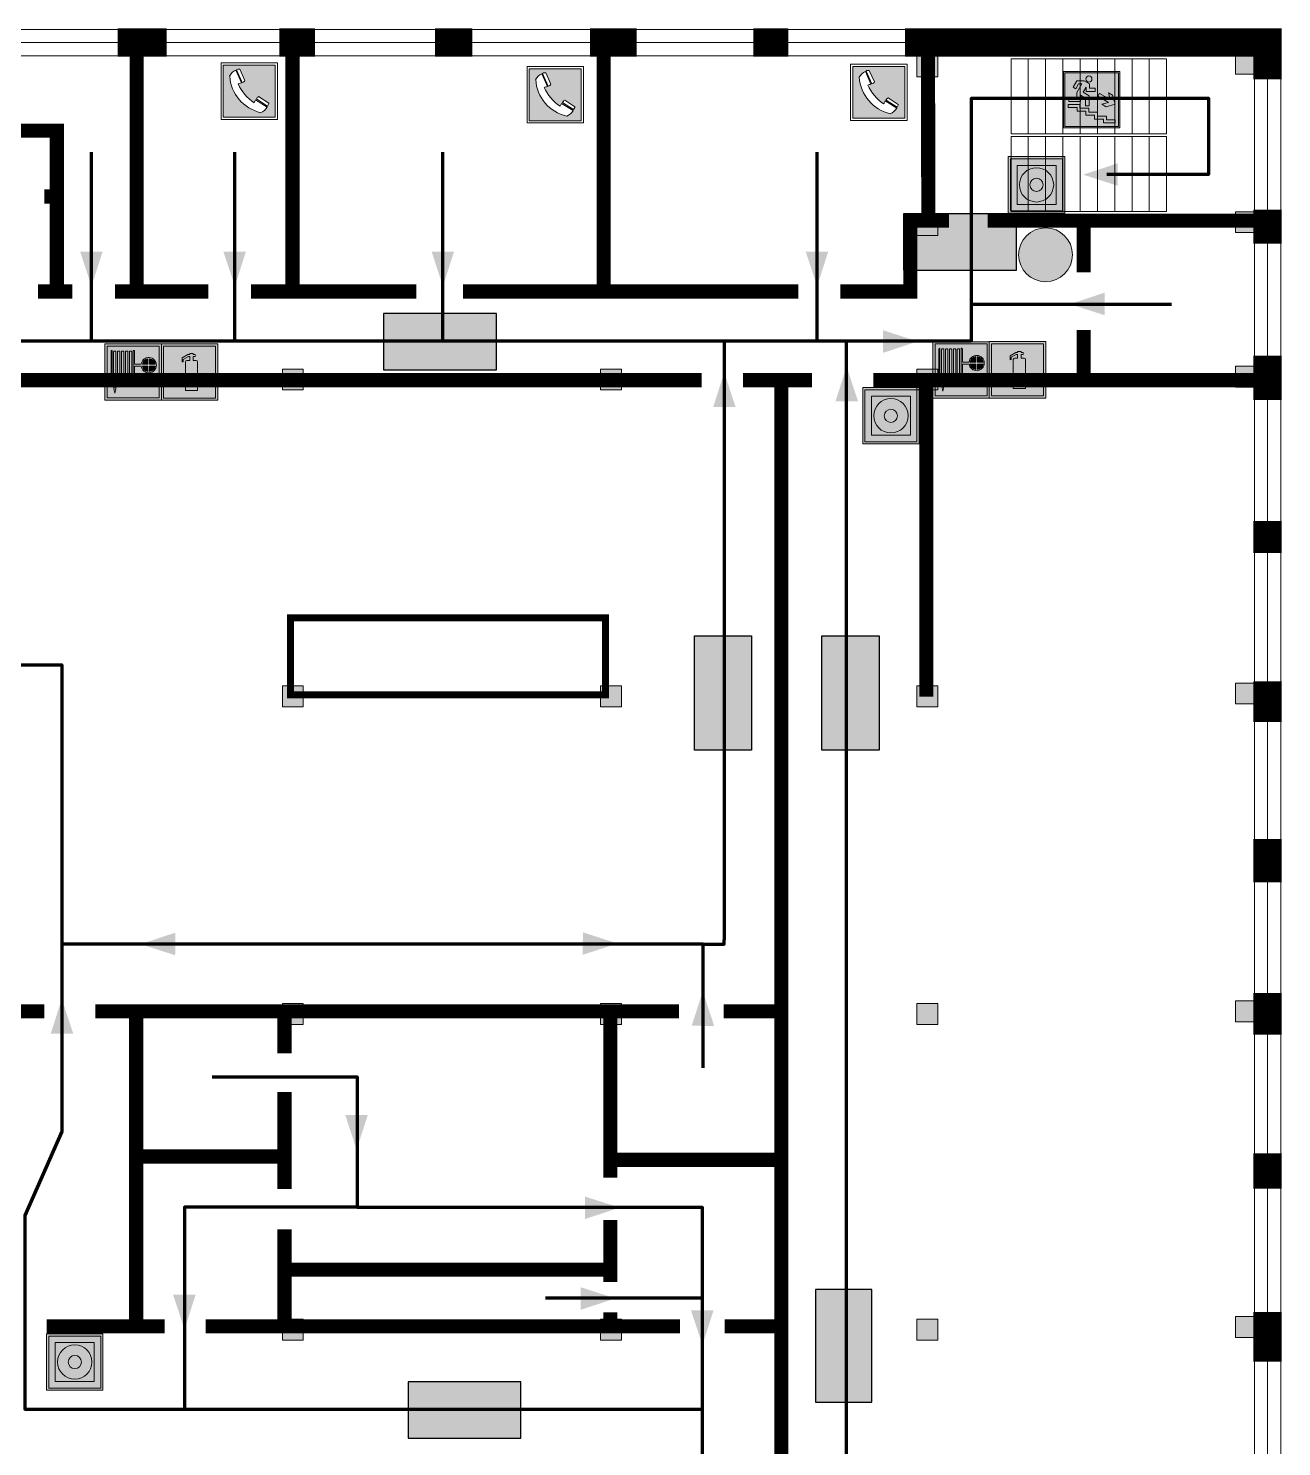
# Model space of a CAD drawing. Header units: millimetres. Extents: x 13810 to 67229, y 12374 to 21950.
# Drawn here: x 25611.2 to 25771.2, y 15071.8 to 15252.8 of the extents above; entities that cross this region are included whole.
import ezdxf

# ---------------------------------------------------------------- set-up
doc = ezdxf.new("R2010")
doc.units = ezdxf.units.MM
doc.layers.add('План_Штампы', color=7, linetype='Continuous')

# ---------------------------------------------------------------- blocks, each defined once
blk = doc.blocks.new('A$C32E8229D')
at = {"true_color": 0xffffff}
blk.add_hatch(color=7, dxfattribs=at).paths.add_polyline_path([(0, 0), (0, -8), (16, -8), (16, 0)])
h = blk.add_hatch(color=126)
h.paths.add_polyline_path([(0.2, -0.2), (15.8, -0.2), (15.8, -7.8), (0.2, -7.8)])
h.paths.add_polyline_path([(13.49, -2.05), (12.08, -2.05), (11.37, -2.63, 0.162397), (11.29, -2.84), (11.29, -3.63), (10.35, -3.63), (10.35, -4.05), (11.68, -4.05), (11.68, -3.48), (12.26, -4.28), (11.29, -5.1), (11.29, -6.78), (11.85, -6.78), (11.85, -5.44), (12.8, -4.64), (12.8, -5.94), (14.46, -5.94), (14.46, -5.39), (13.45, -5.39), (13.45, -3.97), (12.46, -2.59), (13.15, -2.59), (13.69, -3.34), (14.18, -3)], flags=16)
h.paths.add_polyline_path([(10.74, -1.82, 1), (11.8, -1.82, 1)], flags=16)
h.paths.add_polyline_path([(9.39, -3.59), (5.99, -3.59), (6.56, -3.03), (5.91, -3.03), (5.1, -3.83), (5.91, -4.64), (6.56, -4.64), (5.99, -4.09), (9.39, -4.09)], flags=16)
h.paths.add_polyline_path([(4.29, -1.08), (1.72, -1.08), (1.72, -6.6), (4.29, -6.6)], flags=16)
at = {"color": 126}
blk.add_lwpolyline([(16, -8), (0, -8), (0, 0), (16, 0)], close=True, dxfattribs=at)
blk = doc.blocks.new('A$C54414219')
at = {"true_color": 0xffffff}
h = blk.add_hatch(color=7, dxfattribs=at)
h.paths.add_polyline_path([(2.39, -9.45), (2.39, -18.3), (11.23, -18.3), (11.23, -9.45)], flags=0)
h.paths.add_polyline_path([(10.71, -13.87, -1), (2.92, -13.87, -1)], flags=0)
h.paths.add_polyline_path([(8.3, -13.87, -1), (5.33, -13.87, -1)], flags=0)
h.paths.add_polyline_path([(0.41, -7.47), (0.41, -20.27), (13.21, -20.27), (13.21, -7.47)])
h.paths.add_polyline_path([(0.92, -19.77), (12.71, -19.77), (12.71, -7.98), (0.92, -7.98)], flags=16)
h.paths.add_polyline_path([(11.23, -9.45), (11.23, -18.3), (2.39, -18.3), (2.39, -9.45)], flags=0)
at = {"lineweight": 5}
h = blk.add_hatch(color=242, dxfattribs=at)
h.paths.add_polyline_path([(12.71, -7.98), (0.92, -7.98), (0.92, -19.77), (12.71, -19.77)])
h.paths.add_polyline_path([(11.23, -18.3), (2.39, -18.3), (2.39, -9.45), (11.23, -9.45)], flags=16)
h.paths.add_polyline_path([(10.71, -13.87, -1), (2.92, -13.87, -1)], flags=0)
h.paths.add_polyline_path([(8.3, -13.87, -1), (5.33, -13.87, -1)], flags=0)
at = {"true_color": 0xffffff}
h = blk.add_hatch(color=7, dxfattribs=at)
h.paths.add_polyline_path([(2.39, -9.45), (2.39, -18.3), (11.23, -18.3), (11.23, -9.45)])
h.paths.add_polyline_path([(10.71, -13.87, -1), (2.92, -13.87, -1)], flags=16)
h.paths.add_polyline_path([(8.3, -13.87, -1), (5.33, -13.87, -1)], flags=0)
at = {"lineweight": 5}
h = blk.add_hatch(color=242, dxfattribs=at)
h.paths.add_polyline_path([(2.92, -13.87, 1), (10.71, -13.87, 1)])
h.paths.add_polyline_path([(8.3, -13.87, -1), (5.33, -13.87, -1)], flags=16)
at = {"color": 242, "lineweight": 5}
for p, q in [((0.41, -20.27), (0.41, -7.47)), ((0.41, -7.47), (13.21, -7.47)), ((0.41, -7.47), (13.21, -7.47)), ((13.21, -20.27), (13.21, -7.47)), ((0.41, -20.27), (13.21, -20.27))]:
    blk.add_line(p, q, dxfattribs=at)
for points in [[(0.92, -7.98), (12.71, -7.98), (12.71, -19.77), (0.92, -19.77)], [(2.39, -9.45), (11.23, -9.45), (11.23, -18.3), (2.39, -18.3)]]:
    blk.add_lwpolyline(points, close=True, dxfattribs=at)
for radius in [3.89, 1.49]:
    blk.add_circle((6.81, -13.87), radius, dxfattribs=at)
blk = doc.blocks.new('A$C456E1F9C')
at = {"lineweight": 5}
h = blk.add_hatch(color=242, dxfattribs=at)
h.paths.add_polyline_path([(0.51, -1.47), (0.51, -13.26), (12.29, -13.26), (12.29, -1.47)])
h.paths.add_polyline_path([(5.42, -4.95, -0.254479), (4.78, -5.4), (3.52, -2.53, -0.209735), (4.23, -2.4)], flags=16)
h.paths.add_polyline_path([(8.53, -8.6), (10.87, -10.17), (10.54, -10.76), (8.03, -9.13, -0.192251)], flags=16)
h.paths.add_polyline_path([(4.61, -5.49, 0.005518), (3.87, -5.72, 0.128647), (7.49, -10.01, 0.00809), (7.83, -9.33), (10.47, -10.97, -0.16736), (8.99, -12.25, -0.327862), (1.95, -3.95, -0.166952), (3.36, -2.62)], flags=16)
at = {"color": 242, "lineweight": 5}
for p, q in [((0, -13.77), (0, -0.97)), ((12.8, -0.97), (0, -0.97)), ((4.61, -5.49), (3.36, -2.62)), ((3.52, -2.53), (4.78, -5.4)), ((4.23, -2.4), (5.42, -4.95)), ((12.8, -13.77), (12.8, -0.97)), ((7.83, -9.33), (10.47, -10.97)), ((8.03, -9.13), (10.54, -10.76)), ((10.81, -10.12), (8.53, -8.6)), ((10.54, -10.76), (10.8, -10.3)), ((10.8, -10.3), (10.81, -10.12)), ((0, -13.77), (12.8, -13.77))]:
    blk.add_line(p, q, dxfattribs=at)
blk.add_lwpolyline([(0.51, -1.47), (12.29, -1.47), (12.29, -13.26), (0.51, -13.26)], close=True, dxfattribs=at)
for centre, radius, start, end in [((4.59, -5.34), 2.99, 114.2845, 152.1974), ((4.02, -3.27), 0.891, 76.3284, 123.7092), ((11.12, -3.31), 9.19, 183.9915, 256.6009), ((14.98, -39.1), 35.17, 107.1487, 108.4135), ((13.86, -0.94), 11.08, 205.5536, 234.8762), ((4.68, -4.59), 0.824, 276.9621, 334.0723), ((-13.31, 0.8), 23.44, 332.5487, 334.4027), ((8.94, -9.5), 0.989, 114.4092, 157.9388), ((7.87, -9.46), 3, 291.9291, 329.9329)]:
    blk.add_arc(centre, radius, start, end, dxfattribs=at)
blk = doc.blocks.new('A$C37112FD5')
at = {"true_color": 0xf5f5ff}
h = blk.add_hatch(color=7, dxfattribs=at)
h.dxf.hatch_style = 1
h.paths.add_polyline_path([(12.8, -7.4), (0, -7.4), (0, -20.2), (12.8, -20.2)])
h.paths.add_polyline_path([(12.29, -7.91), (12.29, -19.69), (0.51, -19.69), (0.51, -7.91)], flags=16)
h.paths.add_polyline_path([(4.98, -9.04, -0.42597), (5.17, -9.22), (5.17, -12.25), (5.17, -15.29, -0.432244), (4.98, -15.47), (4.83, -15.47, -0.42597), (4.64, -15.29), (4.64, -12.25), (4.64, -9.22, -0.432244), (4.83, -9.04)], flags=0)
h.paths.add_polyline_path([(4.28, -9.22), (4.28, -12.25), (4.28, -15.29, -0.432244), (4.09, -15.47), (3.94, -15.47, -0.42597), (3.75, -15.29), (3.75, -12.25), (3.75, -9.22, -0.432244), (3.94, -9.04), (4.09, -9.04, -0.42597)], flags=0)
h.paths.add_polyline_path([(5.72, -9.04), (5.87, -9.04, -0.42597), (6.06, -9.22), (6.06, -12.25), (6.06, -15.29, -0.432244), (5.87, -15.47), (5.72, -15.47, -0.42597), (5.53, -15.29), (5.53, -12.25), (5.53, -9.22, -0.432244)], flags=0)
h.paths.add_polyline_path([(6.42, -8.9), (6.5, -8.9, -0.42597), (6.69, -9.08), (6.69, -12.03), (8.21, -12.03, -15.824349), (8.21, -12.47), (6.69, -12.47), (6.69, -15.42, -0.432244), (6.5, -15.6), (6.42, -15.6)], flags=0)
h.paths.add_polyline_path([(3.39, -9.22), (3.39, -12.25), (3.39, -15.29, -0.432244), (3.2, -15.47), (3.05, -15.47, -0.42597), (2.85, -15.29), (2.85, -12.25), (2.85, -9.22, -0.432244), (3.05, -9.04), (3.2, -9.04, -0.42597)], flags=0)
h.paths.add_polyline_path([(2.5, -9.22), (2.5, -16.71), (1.96, -16.71), (1.96, -9.22, -0.432244), (2.15, -9.04), (2.31, -9.04, -0.42597)], flags=0)
h.paths.add_polyline_path([(1.61, -8.9), (1.61, -15.6), (1.57, -15.6, -0.42597), (1.37, -15.42), (1.37, -12.03), (1.37, -9.09, -0.432244), (1.57, -8.9)], flags=0)
h.paths.add_polyline_path([(9.76, -10.81), (9.76, -12.03), (8.49, -12.03, -0.336371)], flags=0)
h.paths.add_polyline_path([(8.49, -12.47), (9.76, -12.47), (9.76, -13.7, -0.336371)], flags=0)
h.paths.add_polyline_path([(10.11, -10.81, -0.336371), (11.38, -12.03), (10.11, -12.03)], flags=0)
h.paths.add_polyline_path([(10.11, -12.47), (11.38, -12.47, -0.336371), (10.11, -13.7)], flags=0)
h.paths.add_polyline_path([(2.5, -16.84), (2.5, -17.05), (1.97, -17.05), (1.97, -16.84)], flags=0)
h.paths.add_polyline_path([(2.5, -17.24, -0.033778), (2.24, -18.6, -0.033778), (1.97, -17.24)], flags=0)
h = blk.add_hatch(color=242)
h.dxf.hatch_style = 1
h.paths.add_polyline_path([(12.29, -7.91), (0.51, -7.91), (0.51, -19.69), (12.29, -19.69)])
h.paths.add_polyline_path([(6.42, -15.6), (6.42, -8.9), (6.5, -8.9, -0.42597), (6.69, -9.08), (6.69, -12.03), (8.21, -12.03, -15.824349), (8.21, -12.47), (6.69, -12.47), (6.69, -15.42, -0.432244), (6.5, -15.6)], flags=16)
h.paths.add_polyline_path([(5.87, -15.47), (5.72, -15.47, -0.42597), (5.53, -15.29), (5.53, -12.25), (5.53, -9.22, -0.432244), (5.72, -9.04), (5.87, -9.04, -0.42597), (6.06, -9.22), (6.06, -12.25), (6.06, -15.29, -0.432244)], flags=16)
h.paths.add_polyline_path([(4.98, -15.47), (4.83, -15.47, -0.42597), (4.64, -15.29), (4.64, -12.25), (4.64, -9.22, -0.432244), (4.83, -9.04), (4.98, -9.04, -0.42597), (5.17, -9.22), (5.17, -12.25), (5.17, -15.29, -0.432244)], flags=16)
h.paths.add_polyline_path([(4.09, -15.47), (3.94, -15.47, -0.42597), (3.75, -15.29), (3.75, -12.25), (3.75, -9.22, -0.432244), (3.94, -9.04), (4.09, -9.04, -0.42597), (4.28, -9.22), (4.28, -12.25), (4.28, -15.29, -0.432244)], flags=16)
h.paths.add_polyline_path([(3.2, -15.47), (3.05, -15.47, -0.42597), (2.85, -15.29), (2.85, -12.25), (2.85, -9.22, -0.432244), (3.05, -9.04), (3.2, -9.04, -0.42597), (3.39, -9.22), (3.39, -12.25), (3.39, -15.29, -0.432244)], flags=16)
h.paths.add_polyline_path([(2.5, -17.05), (1.97, -17.05), (1.97, -16.84), (2.5, -16.84)], flags=16)
h.paths.add_polyline_path([(2.5, -17.24, -0.033778), (2.24, -18.6, -0.033778), (1.97, -17.24)], flags=16)
h.paths.add_polyline_path([(2.5, -16.71), (1.96, -16.71), (1.96, -9.22, -0.432244), (2.15, -9.04), (2.31, -9.04, -0.42597), (2.5, -9.22)], flags=16)
h.paths.add_polyline_path([(1.61, -15.6), (1.57, -15.6, -0.42597), (1.37, -15.42), (1.37, -12.03), (1.37, -9.09, -0.432244), (1.57, -8.9), (1.61, -8.9)], flags=16)
h.paths.add_polyline_path([(8.49, -12.47), (9.76, -12.47), (9.76, -13.7, -0.336371)], flags=0)
h.paths.add_polyline_path([(10.11, -13.7), (10.11, -12.47), (11.38, -12.47, -0.336371)], flags=0)
h.paths.add_polyline_path([(8.49, -12.03, -0.336371), (9.76, -10.81), (9.76, -12.03)], flags=0)
h.paths.add_polyline_path([(10.11, -12.03), (10.11, -10.81, -0.336371), (11.38, -12.03)], flags=0)
h = blk.add_hatch(color=7, dxfattribs=at)
h.dxf.hatch_style = 1
h.paths.add_polyline_path([(1.61, -8.9), (1.57, -8.9, 0.432244), (1.37, -9.09), (1.37, -12.03), (1.37, -15.42, 0.42597), (1.57, -15.6), (1.61, -15.6)])
h.paths.add_polyline_path([(2.5, -9.22, 0.42597), (2.31, -9.04), (2.15, -9.04, 0.432244), (1.96, -9.22), (1.96, -16.71), (2.5, -16.71)])
h.paths.add_polyline_path([(2.5, -16.84), (1.97, -16.84), (1.97, -17.05), (2.5, -17.05)])
h.paths.add_polyline_path([(2.5, -17.24), (1.97, -17.24, 0.033778), (2.24, -18.6, 0.033778)])
h.paths.add_polyline_path([(3.39, -12.25), (3.39, -9.22, 0.42597), (3.2, -9.04), (3.05, -9.04, 0.432244), (2.85, -9.22), (2.85, -12.25), (2.85, -15.29, 0.42597), (3.05, -15.47), (3.2, -15.47, 0.432244), (3.39, -15.29)])
h.paths.add_polyline_path([(4.28, -12.25), (4.28, -9.22, 0.42597), (4.09, -9.04), (3.94, -9.04, 0.432244), (3.75, -9.22), (3.75, -12.25), (3.75, -15.29, 0.42597), (3.94, -15.47), (4.09, -15.47, 0.432244), (4.28, -15.29)])
h.paths.add_polyline_path([(5.17, -12.25), (5.17, -9.22, 0.42597), (4.98, -9.04), (4.83, -9.04, 0.432244), (4.64, -9.22), (4.64, -12.25), (4.64, -15.29, 0.42597), (4.83, -15.47), (4.98, -15.47, 0.432244), (5.17, -15.29)])
h.paths.add_polyline_path([(6.06, -12.25), (6.06, -9.22, 0.42597), (5.87, -9.04), (5.72, -9.04, 0.432244), (5.53, -9.22), (5.53, -12.25), (5.53, -15.29, 0.42597), (5.72, -15.47), (5.87, -15.47, 0.432244), (6.06, -15.29)])
h.paths.add_polyline_path([(6.69, -12.47), (8.21, -12.47, 15.824349), (8.21, -12.03), (6.69, -12.03), (6.69, -9.08, 0.42597), (6.5, -8.9), (6.42, -8.9), (6.42, -15.6), (6.5, -15.6, 0.432244), (6.69, -15.42)])
h.paths.add_polyline_path([(8.49, -12.47), (9.76, -12.47), (9.76, -13.7, -0.336371)], flags=16)
h.paths.add_polyline_path([(8.49, -12.03, -0.336371), (9.76, -10.81), (9.76, -12.03)], flags=16)
h.paths.add_polyline_path([(10.11, -12.47), (11.38, -12.47, -0.336371), (10.11, -13.7)], flags=16)
h.paths.add_polyline_path([(10.11, -12.03), (10.11, -10.81, -0.336371), (11.38, -12.03)], flags=16)
h = blk.add_hatch(color=242)
h.dxf.hatch_style = 1
h.paths.add_polyline_path([(9.76, -10.81, 0.336371), (8.49, -12.03), (9.76, -12.03)])
h.paths.add_polyline_path([(10.11, -10.81), (10.11, -12.03), (11.38, -12.03, 0.336371)])
h.paths.add_polyline_path([(11.38, -12.47), (10.11, -12.47), (10.11, -13.7, 0.336371)])
h.paths.add_polyline_path([(9.76, -12.47), (8.49, -12.47, 0.336371), (9.76, -13.7)])
at = {"color": 242, "lineweight": 5}
for p, q in [((0, -20.2), (0, -7.4)), ((0, -7.4), (12.8, -7.4)), ((1.37, -12.03), (1.37, -9.08)), ((1.57, -8.9), (1.61, -8.9)), ((1.61, -8.9), (1.61, -15.6)), ((1.96, -16.71), (1.96, -9.22)), ((2.15, -9.04), (2.31, -9.04)), ((2.5, -16.71), (2.5, -9.22)), ((2.85, -12.25), (2.85, -9.22)), ((3.05, -9.04), (3.2, -9.04)), ((3.39, -12.25), (3.39, -9.22)), ((3.75, -12.25), (3.75, -9.22)), ((3.94, -9.04), (4.09, -9.04)), ((4.28, -12.25), (4.28, -9.22)), ((4.64, -12.25), (4.64, -9.22)), ((4.83, -9.04), (4.98, -9.04)), ((5.17, -12.25), (5.17, -9.22)), ((5.53, -12.25), (5.53, -9.22)), ((5.72, -9.04), (5.87, -9.04)), ((6.06, -12.25), (6.06, -9.22)), ((6.42, -8.9), (6.42, -15.6)), ((6.5, -8.9), (6.42, -8.9)), ((6.69, -12.03), (6.69, -9.08)), ((12.8, -20.2), (12.8, -7.4)), ((1.37, -12.03), (1.37, -15.42)), ((2.85, -12.25), (2.85, -15.29)), ((3.39, -12.25), (3.39, -15.29)), ((3.75, -12.25), (3.75, -15.29)), ((4.28, -12.25), (4.28, -15.29)), ((4.64, -12.25), (4.64, -15.29)), ((5.17, -12.25), (5.17, -15.29)), ((5.53, -12.25), (5.53, -15.29)), ((6.06, -12.25), (6.06, -15.29)), ((8.21, -12.03), (6.69, -12.03)), ((8.21, -12.47), (6.69, -12.47)), ((6.69, -12.47), (6.69, -15.42)), ((9.76, -12.03), (8.49, -12.03)), ((9.76, -12.47), (8.49, -12.47)), ((9.76, -10.81), (9.76, -12.03)), ((9.76, -12.47), (9.76, -13.7)), ((10.11, -10.81), (10.11, -12.03)), ((11.38, -12.03), (10.11, -12.03)), ((11.38, -12.47), (10.11, -12.47)), ((10.11, -12.47), (10.11, -13.7)), ((1.57, -15.6), (1.61, -15.6)), ((3.05, -15.47), (3.2, -15.47)), ((3.94, -15.47), (4.09, -15.47)), ((4.83, -15.47), (4.98, -15.47)), ((5.72, -15.47), (5.87, -15.47)), ((6.42, -15.6), (6.5, -15.6)), ((1.96, -16.71), (2.5, -16.71)), ((1.97, -16.84), (2.5, -16.84)), ((1.97, -17.05), (1.97, -16.84)), ((2.5, -17.05), (1.97, -17.05)), ((1.97, -17.24), (2.5, -17.24)), ((2.5, -16.84), (2.5, -17.05)), ((0, -20.2), (12.8, -20.2))]:
    blk.add_line(p, q, dxfattribs=at)
blk.add_lwpolyline([(0.51, -7.91), (12.29, -7.91), (12.29, -19.69), (0.51, -19.69)], close=True, dxfattribs=at)
for centre, radius, start, end in [((1.56, -9.09), 0.182, 87.1027, 180.6071), ((2.15, -9.22), 0.182, 87.1027, 180.6071), ((2.32, -9.22), 0.182, 359.3929, 92.8973), ((3.04, -9.22), 0.182, 87.1027, 180.6071), ((3.21, -9.22), 0.182, 359.3929, 92.8973), ((3.93, -9.22), 0.182, 87.1027, 180.6071), ((4.1, -9.22), 0.182, 359.3929, 92.8973), ((4.82, -9.22), 0.182, 87.1027, 180.6071), ((4.99, -9.22), 0.182, 359.3929, 92.8973), ((5.71, -9.22), 0.182, 87.1027, 180.6071), ((5.88, -9.22), 0.182, 359.3929, 92.8973), ((6.51, -9.09), 0.182, 359.3929, 92.8973), ((9.93, -12.25), 1.74, 187.2319, 172.7681), ((9.93, -12.25), 1.46, 96.9927, 171.3585), ((9.93, -12.25), 1.46, 188.6415, 263.0073), ((9.93, -12.25), 1.46, 8.6415, 83.0073), ((9.93, -12.25), 1.46, 276.9927, 351.3585), ((1.56, -15.42), 0.182, 179.3929, 272.8973), ((3.04, -15.29), 0.182, 179.3929, 272.8973), ((3.21, -15.29), 0.182, 267.1027, 0.6071), ((3.93, -15.29), 0.182, 179.3929, 272.8973), ((4.1, -15.29), 0.182, 267.1027, 0.6071), ((4.82, -15.29), 0.182, 179.3929, 272.8973), ((4.99, -15.29), 0.182, 267.1027, 0.6071), ((5.71, -15.29), 0.182, 179.3929, 272.8973), ((5.88, -15.29), 0.182, 267.1027, 0.6071), ((6.51, -15.42), 0.182, 267.1027, 0.6071), ((12.17, -15.98), 10.27, 187.041, 194.7793), ((-7.7, -15.98), 10.27, 345.2207, 352.959)]:
    blk.add_arc(centre, radius, start, end, dxfattribs=at)
blk = doc.blocks.new('A$C3AD82952')
at = {"true_color": 0xf5f5ff}
h = blk.add_hatch(color=7, dxfattribs=at)
h.dxf.hatch_style = 1
h.paths.add_polyline_path([(8.21, 8.73, 0.414214), (7.89, 9.05), (7.22, 9.05), (7.22, 9.92), (7.59, 9.92, 1), (7.57, 10.36), (7.22, 10.36), (7.22, 10.6), (6.43, 10.6), (6.43, 10.36), (6.01, 10.36), (4.74, 9.59), (4.74, 8.69), (4.98, 8.73), (4.98, 9.26), (6.12, 9.91), (6.43, 9.91), (6.43, 9.05), (5.76, 9.05, 0.414214), (5.44, 8.73), (5.44, 2.2), (8.21, 2.2)], flags=0)
h.paths.add_polyline_path([(12.8, 12.8), (0, 12.8), (0, 0), (12.8, 0)])
h.paths.add_polyline_path([(0.51, 12.29), (12.29, 12.29), (12.29, 0.51), (0.51, 0.51)], flags=16)
h.paths.add_polyline_path([(4.74, 9.59), (6.01, 10.36), (6.43, 10.36), (6.43, 10.6), (7.22, 10.6), (7.22, 10.36), (7.59, 10.36, -0.94586), (7.59, 9.92), (7.22, 9.92), (7.22, 9.05), (7.89, 9.05, -0.414214), (8.21, 8.73), (8.21, 2.2), (5.44, 2.2), (5.44, 8.73, -0.414214), (5.76, 9.05), (6.43, 9.05), (6.43, 9.91), (6.12, 9.91), (4.98, 9.26), (4.98, 8.73), (4.74, 8.69)], flags=0)
h = blk.add_hatch(color=242)
h.dxf.hatch_style = 1
h.paths.add_polyline_path([(12.29, 12.29), (0.51, 12.29), (0.51, 0.51), (12.29, 0.51)])
h.paths.add_polyline_path([(4.74, 8.69), (4.74, 9.59), (6.01, 10.36), (6.43, 10.36), (6.43, 10.6), (7.22, 10.6), (7.22, 10.36), (7.59, 10.36, -0.94586), (7.59, 9.92), (7.22, 9.92), (7.22, 9.05), (7.89, 9.05, -0.414214), (8.21, 8.73), (8.21, 2.2), (5.44, 2.2), (5.44, 8.73, -0.414214), (5.76, 9.05), (6.43, 9.05), (6.43, 9.91), (6.12, 9.91), (4.98, 9.26), (4.98, 8.73)], flags=16)
h = blk.add_hatch(color=7, dxfattribs=at)
h.dxf.hatch_style = 1
h.paths.add_polyline_path([(8.21, 8.73, 0.414214), (7.89, 9.05), (7.22, 9.05), (7.22, 9.92), (7.59, 9.92, 1), (7.57, 10.36), (7.22, 10.36), (7.22, 10.6), (6.43, 10.6), (6.43, 10.36), (6.01, 10.36), (4.74, 9.59), (4.74, 8.69), (4.98, 8.73), (4.98, 9.26), (6.12, 9.91), (6.43, 9.91), (6.43, 9.05), (5.76, 9.05, 0.414214), (5.44, 8.73), (5.44, 2.2), (8.21, 2.2)])
at = {"color": 242, "lineweight": 5}
for p, q in [((0, 0), (0, 12.8)), ((0, 12.8), (12.8, 12.8)), ((6.01, 10.36), (4.74, 9.59)), ((4.98, 9.26), (6.12, 9.91)), ((6.01, 10.36), (6.43, 10.36)), ((6.12, 9.91), (6.43, 9.91)), ((7.22, 10.6), (6.43, 10.6)), ((6.43, 10.6), (6.43, 10.36)), ((6.43, 9.91), (6.43, 9.05)), ((7.22, 10.36), (7.22, 10.6)), ((7.59, 10.36), (7.22, 10.36)), ((7.22, 9.05), (7.22, 9.92)), ((7.59, 9.92), (7.22, 9.92)), ((12.8, 0), (12.8, 12.8)), ((4.74, 9.59), (4.74, 8.69)), ((4.74, 8.69), (4.98, 8.73)), ((4.98, 8.73), (4.98, 9.26)), ((5.44, 2.2), (5.44, 8.73)), ((5.76, 9.05), (6.43, 9.05)), ((7.89, 9.05), (7.22, 9.05)), ((8.21, 2.2), (8.21, 8.73)), ((0, 0), (12.8, 0)), ((5.44, 2.2), (8.21, 2.2))]:
    blk.add_line(p, q, dxfattribs=at)
blk.add_lwpolyline([(0.51, 12.29), (12.29, 12.29), (12.29, 0.51), (0.51, 0.51)], close=True, dxfattribs=at)
for centre, radius, start, end in [((7.58, 10.14), 0.223, 273.1875, 86.8125), ((5.76, 8.73), 0.32, 90, 180), ((7.89, 8.73), 0.32, 0, 90)]:
    blk.add_arc(centre, radius, start, end, dxfattribs=at)
blk = doc.blocks.new('A$C7B4425F7')
at = {"true_color": 0xffffff}
blk.add_hatch(color=7, dxfattribs=at).paths.add_polyline_path([(0, 0), (-16, 0), (-16, -8), (0, -8)])
h = blk.add_hatch(color=126)
h.paths.add_polyline_path([(-0.2, -0.2), (-15.8, -0.2), (-15.8, -7.8), (-0.2, -7.8)])
h.paths.add_polyline_path([(-11.76, -2.03), (-11.76, -3.66), (-11.17, -3.66, -0.568275), (-11.17, -6.18), (-12.58, -6.18), (-12.58, -2.03)], flags=16)
h.paths.add_polyline_path([(-13.33, -4.12, -0.495768), (-13.59, -6.18), (-15.03, -6.18), (-15.03, -2.03), (-13.59, -2.03, -0.487973)], flags=16)
h.paths.add_polyline_path([(-10.25, -2.03), (-9.48, -2.03), (-9.48, -6.18), (-10.25, -6.18)], flags=16)
h.paths.add_polyline_path([(-13.84, -3.69), (-14.24, -3.69), (-14.24, -3.03), (-13.9, -3.03, -0.692621)], flags=0)
h.paths.add_polyline_path([(-9.15, -2.03), (-8.4, -2.03), (-8.04, -3.07), (-7.68, -2.03), (-6.93, -2.03), (-7.64, -4.1), (-6.93, -6.18), (-7.68, -6.18), (-8.04, -5.14), (-8.4, -6.18), (-9.15, -6.18), (-8.44, -4.1)], flags=16)
h.paths.add_polyline_path([(-11.76, -4.46), (-11.42, -4.46, -0.692621), (-11.36, -5.12), (-11.76, -5.12)], flags=0)
h.paths.add_polyline_path([(-13.9, -5.2), (-14.24, -5.2), (-14.24, -4.55), (-13.84, -4.55, -0.708038)], flags=0)
edge = h.paths.add_edge_path(flags=16)
edge.add_ellipse((-5.51, -4.08), major_axis=(0, 2.05), ratio=0.586184, start_angle=0, end_angle=360)
edge = h.paths.add_edge_path(flags=0)
edge.add_ellipse((-5.51, -4.08), major_axis=(0, 1.14), ratio=0.454828, start_angle=0, end_angle=360)
h.paths.add_polyline_path([(-4.13, -4.96, 0.377264), (-3.48, -4.52, 0.0555), (-3.16, -2.03), (-1.66, -2.03), (-1.66, -4.96), (-0.96, -4.96), (-0.96, -7.01), (-1.75, -7.01), (-1.75, -6.18), (-3.3, -6.18), (-3.3, -7.02), (-4.13, -7.02)], flags=16)
h.paths.add_polyline_path([(-2.73, -2.91), (-2.28, -2.91), (-2.28, -4.96), (-3.05, -4.96, 0.079136)], flags=0)
at = {"color": 126}
blk.add_lwpolyline([(-16, -8), (0, -8), (0, 0), (-16, 0)], close=True, dxfattribs=at)
blk = doc.blocks.new('A$C7B8C2D5B')
at = {"lineweight": 0}
h = blk.add_hatch(color=5, dxfattribs=at)
h.dxf.hatch_style = 1
h.paths.add_polyline_path([(1.397, -3.024, 1), (-2.112, -3.024, 1)])
at = {"color": 5, "lineweight": 0}
blk.add_circle((-0.358, -3.024), 1.755, dxfattribs=at)
blk = doc.blocks.new('вниз')
at = {"lineweight": 0, "true_color": 0xffffff}
h = blk.add_hatch(color=7, dxfattribs=at)
h.dxf.hatch_style = 1
h.paths.add_polyline_path([(40994.51, -4472.22), (40986.51, -4472.22), (40986.51, -4480.22), (40994.51, -4480.22)])
h.paths.add_polyline_path([(40994.31, -4472.42), (40994.31, -4480.01), (40986.71, -4480.01), (40986.71, -4472.42)], flags=16)
h.paths.add_polyline_path([(40988.43, -4473.53), (40989.43, -4473.53), (40990.19, -4473.96), (40990.19, -4474.6), (40991, -4474.6), (40991, -4475.06), (40989.73, -4475.06), (40989.73, -4474.46), (40989.3, -4475.18), (40990.17, -4475.7), (40990.17, -4477.11), (40989.63, -4477.11), (40989.63, -4476.01), (40988.94, -4475.59), (40988.94, -4476.46), (40988.94, -4476.46), (40987.47, -4476.46), (40987.26, -4476.46), (40987.26, -4475.92), (40988.4, -4475.92), (40988.4, -4475.2), (40989.1, -4473.99), (40988.66, -4473.99), (40988.24, -4474.7), (40987.86, -4474.47), (40988.41, -4473.56)], flags=0)
h.paths.add_polyline_path([(40990.55, -4473.29, -1), (40989.69, -4473.29, -1)], flags=0)
h.paths.add_polyline_path([(40988.85, -4476.89), (40988.85, -4477.43), (40990.1, -4477.43), (40990.1, -4477.99), (40991.34, -4477.99), (40991.34, -4478.54), (40992.59, -4478.54), (40992.59, -4479.09), (40993.83, -4479.09), (40993.83, -4479.52), (40992.17, -4479.52), (40992.17, -4478.97), (40990.91, -4478.97), (40990.91, -4478.41), (40989.68, -4478.41), (40989.68, -4477.86), (40988.43, -4477.86), (40988.43, -4477.31), (40987.6, -4477.31), (40987.18, -4477.31), (40987.18, -4476.89)], flags=0)
h.paths.add_polyline_path([(40991.61, -4475.33), (40993.12, -4476.2), (40992.9, -4475.27), (40993.48, -4475.6), (40993.83, -4476.88), (40992.56, -4477.22), (40991.97, -4476.88), (40992.9, -4476.61), (40991.38, -4475.74), (40991.58, -4475.39)], flags=0)
h.paths.add_polyline_path([(40990.19, -4473.96), (40989.43, -4473.53), (40988.43, -4473.53), (40988.41, -4473.56), (40987.86, -4474.47), (40988.24, -4474.7), (40988.66, -4473.99), (40989.1, -4473.99), (40988.4, -4475.2), (40988.4, -4475.92), (40987.26, -4475.92), (40987.26, -4476.46), (40987.47, -4476.46), (40988.94, -4476.46), (40988.94, -4476.27), (40988.94, -4475.59), (40989.63, -4476.01), (40989.63, -4477.11), (40990.17, -4477.11), (40990.17, -4475.7), (40989.3, -4475.18), (40989.73, -4474.46), (40989.73, -4475.06), (40991, -4475.06), (40991, -4474.6), (40990.19, -4474.6)], flags=0)
h.paths.add_polyline_path([(40990.55, -4473.29, 1), (40989.69, -4473.29, 1)], flags=0)
h.paths.add_polyline_path([(40991.61, -4475.33), (40991.58, -4475.39), (40991.38, -4475.74), (40992.9, -4476.61), (40991.97, -4476.88), (40992.56, -4477.22), (40993.83, -4476.88), (40993.48, -4475.6), (40992.9, -4475.27), (40993.12, -4476.2)], flags=0)
h.paths.add_polyline_path([(40990.1, -4477.43), (40988.85, -4477.43), (40988.85, -4476.89), (40987.18, -4476.89), (40987.18, -4477.31), (40987.6, -4477.31), (40988.43, -4477.31), (40988.43, -4477.86), (40989.68, -4477.86), (40989.68, -4478.41), (40990.91, -4478.41), (40990.91, -4478.97), (40992.17, -4478.97), (40992.17, -4479.52), (40993.83, -4479.52), (40993.83, -4479.09), (40992.59, -4479.09), (40992.59, -4478.54), (40991.34, -4478.54), (40991.34, -4477.99), (40990.1, -4477.99)], flags=0)
at = {"lineweight": 0}
h = blk.add_hatch(color=126, dxfattribs=at)
h.dxf.hatch_style = 1
h.paths.add_polyline_path([(40994.31, -4472.42), (40986.71, -4472.42), (40986.71, -4480.01), (40994.31, -4480.01)])
h.paths.add_polyline_path([(40988.43, -4473.53), (40989.43, -4473.53), (40990.19, -4473.96), (40990.19, -4474.6), (40991, -4474.6), (40991, -4475.06), (40989.73, -4475.06), (40989.73, -4474.46), (40989.3, -4475.18), (40990.17, -4475.7), (40990.17, -4477.11), (40989.63, -4477.11), (40989.63, -4476.01), (40988.94, -4475.59), (40988.94, -4476.46), (40988.94, -4476.46), (40987.47, -4476.46), (40987.26, -4476.46), (40987.26, -4475.92), (40988.4, -4475.92), (40988.4, -4475.2), (40989.1, -4473.99), (40988.66, -4473.99), (40988.24, -4474.7), (40987.86, -4474.47), (40988.41, -4473.56)], flags=16)
h.paths.add_polyline_path([(40990.55, -4473.29, -1), (40989.69, -4473.29, -1)], flags=16)
h.paths.add_polyline_path([(40988.85, -4476.89), (40988.85, -4477.43), (40990.1, -4477.43), (40990.1, -4477.99), (40991.34, -4477.99), (40991.34, -4478.54), (40992.59, -4478.54), (40992.59, -4479.09), (40993.83, -4479.09), (40993.83, -4479.52), (40992.17, -4479.52), (40992.17, -4478.97), (40990.91, -4478.97), (40990.91, -4478.41), (40989.68, -4478.41), (40989.68, -4477.86), (40988.43, -4477.86), (40988.43, -4477.31), (40987.6, -4477.31), (40987.18, -4477.31), (40987.18, -4476.89)], flags=16)
h.paths.add_polyline_path([(40991.61, -4475.33), (40993.12, -4476.2), (40992.9, -4475.27), (40993.48, -4475.6), (40993.83, -4476.88), (40992.56, -4477.22), (40991.97, -4476.88), (40992.9, -4476.61), (40991.38, -4475.74), (40991.58, -4475.39)], flags=16)
at = {"lineweight": 0, "true_color": 0xffffff}
h = blk.add_hatch(color=7, dxfattribs=at)
h.dxf.hatch_style = 1
h.paths.add_polyline_path([(40989.73, -4474.46), (40989.73, -4475.06), (40991, -4475.06), (40991, -4474.6), (40990.19, -4474.6), (40990.19, -4473.96), (40989.43, -4473.53), (40988.43, -4473.53), (40988.41, -4473.56), (40987.86, -4474.47), (40988.24, -4474.7), (40988.66, -4473.99), (40989.1, -4473.99), (40988.4, -4475.2), (40988.4, -4475.92), (40987.26, -4475.92), (40987.26, -4476.46), (40987.47, -4476.46), (40988.94, -4476.46), (40988.94, -4475.59), (40989.63, -4476.01), (40989.63, -4477.11), (40990.17, -4477.11), (40990.17, -4475.7), (40989.3, -4475.18)])
h.paths.add_polyline_path([(40989.69, -4473.29, 1), (40990.55, -4473.29, 1)])
h.paths.add_polyline_path([(40991.61, -4475.33), (40991.58, -4475.39), (40991.38, -4475.74), (40992.9, -4476.61), (40991.97, -4476.88), (40992.56, -4477.22), (40993.83, -4476.88), (40993.48, -4475.6), (40992.9, -4475.27), (40993.12, -4476.2)])
h.paths.add_polyline_path([(40990.1, -4477.43), (40988.85, -4477.43), (40988.85, -4476.89), (40987.18, -4476.89), (40987.18, -4477.31), (40987.6, -4477.31), (40988.43, -4477.31), (40988.43, -4477.86), (40989.68, -4477.86), (40989.68, -4478.41), (40990.91, -4478.41), (40990.91, -4478.97), (40992.17, -4478.97), (40992.17, -4479.52), (40993.83, -4479.52), (40993.83, -4479.09), (40992.59, -4479.09), (40992.59, -4478.54), (40991.34, -4478.54), (40991.34, -4477.99), (40990.1, -4477.99)])
at = {"color": 126, "lineweight": 0}
for points in [[(40986.51, -4472.22), (40994.51, -4472.22), (40994.51, -4480.22), (40986.51, -4480.22)], [(40986.71, -4472.42), (40994.31, -4472.42), (40994.31, -4480.01), (40986.71, -4480.01)]]:
    blk.add_lwpolyline(points, close=True, dxfattribs=at)
for points in [[(40987.47, -4476.46), (40987.26, -4476.46), (40987.26, -4475.92), (40988.4, -4475.92), (40988.4, -4475.2), (40989.1, -4473.99), (40988.66, -4473.99), (40988.24, -4474.7), (40987.86, -4474.47), (40988.41, -4473.56), (40988.43, -4473.53), (40989.43, -4473.53), (40990.19, -4473.96), (40990.19, -4474.6), (40991, -4474.6), (40991, -4475.06), (40989.73, -4475.06), (40989.73, -4474.46), (40989.3, -4475.18), (40990.17, -4475.7), (40990.17, -4477.11), (40989.63, -4477.11), (40989.63, -4476.01), (40988.94, -4475.59), (40988.94, -4476.46)], [(40987.47, -4476.46), (40988.94, -4476.46), (40988.94, -4476.27)], [(40991.58, -4475.39), (40991.38, -4475.74), (40992.9, -4476.61), (40991.97, -4476.88), (40992.56, -4477.22), (40993.83, -4476.88), (40993.48, -4475.6), (40992.9, -4475.27), (40993.12, -4476.2), (40991.61, -4475.33), (40991.58, -4475.39)], [(40987.6, -4477.31), (40987.18, -4477.31), (40987.18, -4476.89), (40988.85, -4476.89), (40988.85, -4477.43), (40990.1, -4477.43), (40990.1, -4477.99), (40991.34, -4477.99), (40991.34, -4478.54), (40992.59, -4478.54), (40992.59, -4479.09), (40993.83, -4479.09), (40993.83, -4479.52), (40992.17, -4479.52), (40992.17, -4478.97), (40990.91, -4478.97), (40990.91, -4478.41), (40989.68, -4478.41), (40989.68, -4477.86), (40988.43, -4477.86), (40988.43, -4477.31), (40987.6, -4477.31)]]:
    blk.add_lwpolyline(points, dxfattribs=at)
blk.add_circle((40990.12, -4473.29), 0.432, dxfattribs=at)

msp = doc.modelspace()

# ---------------------------------------------------------------- hatches: boundary and pattern name
at = {"lineweight": 0}
h = msp.add_hatch(color=256, dxfattribs=at)
h.dxf.hatch_style = 1
h.paths.add_polyline_path([(25727.26, 15246.66), (25727.26, 15249.33), (25724.59, 15249.33), (25724.59, 15246.66)])
h = msp.add_hatch(color=256, dxfattribs=at)
h.dxf.hatch_style = 1
h.paths.add_polyline_path([(25767.93, 15247), (25767.93, 15249.67), (25765.26, 15249.67), (25765.26, 15247)])
h = msp.add_hatch(color=256, dxfattribs=at)
h.dxf.hatch_style = 1
h.paths.add_polyline_path([(25727.26, 15226.42), (25727.26, 15229.09), (25724.59, 15229.09), (25724.59, 15226.42)])
h = msp.add_hatch(color=256, dxfattribs=at)
h.dxf.hatch_style = 1
h.paths.add_polyline_path([(25767.93, 15226.77), (25767.93, 15229.44), (25765.26, 15229.44), (25765.26, 15226.77)])
h = msp.add_hatch(color=256, dxfattribs=at)
h.dxf.hatch_style = 1
h.paths.add_polyline_path([(25646.28, 15206.69), (25646.28, 15209.36), (25643.62, 15209.36), (25643.62, 15206.69)])
h = msp.add_hatch(color=256, dxfattribs=at)
h.dxf.hatch_style = 1
h.paths.add_polyline_path([(25686.88, 15206.69), (25686.88, 15209.36), (25684.22, 15209.36), (25684.22, 15206.69)])
h = msp.add_hatch(color=256, dxfattribs=at)
h.dxf.hatch_style = 1
h.paths.add_polyline_path([(25727.26, 15206.69), (25727.26, 15209.36), (25724.59, 15209.36), (25724.59, 15206.69)])
h = msp.add_hatch(color=256, dxfattribs=at)
h.dxf.hatch_style = 1
h.paths.add_polyline_path([(25767.93, 15207.04), (25767.93, 15209.71), (25765.26, 15209.71), (25765.26, 15207.04)])
h = msp.add_hatch(color=256, dxfattribs=at)
h.dxf.hatch_style = 1
h.paths.add_polyline_path([(25646.28, 15166.27), (25646.28, 15168.94), (25643.62, 15168.94), (25643.62, 15166.27)])
h = msp.add_hatch(color=256, dxfattribs=at)
h.dxf.hatch_style = 1
h.paths.add_polyline_path([(25686.88, 15166.27), (25686.88, 15168.94), (25684.22, 15168.94), (25684.22, 15166.27)])
h = msp.add_hatch(color=256, dxfattribs=at)
h.dxf.hatch_style = 1
h.paths.add_polyline_path([(25727.26, 15166.27), (25727.26, 15168.94), (25724.59, 15168.94), (25724.59, 15166.27)])
h = msp.add_hatch(color=256, dxfattribs=at)
h.dxf.hatch_style = 1
h.paths.add_polyline_path([(25767.93, 15166.62), (25767.93, 15169.29), (25765.26, 15169.29), (25765.26, 15166.62)])
h = msp.add_hatch(color=256, dxfattribs=at)
h.dxf.hatch_style = 1
h.paths.add_polyline_path([(25646.28, 15125.72), (25646.28, 15128.39), (25643.62, 15128.39), (25643.62, 15125.72)])
h = msp.add_hatch(color=256, dxfattribs=at)
h.dxf.hatch_style = 1
h.paths.add_polyline_path([(25686.88, 15125.72), (25686.88, 15128.39), (25684.22, 15128.39), (25684.22, 15125.72)])
h = msp.add_hatch(color=256, dxfattribs=at)
h.dxf.hatch_style = 1
h.paths.add_polyline_path([(25727.26, 15125.72), (25727.26, 15128.39), (25724.59, 15128.39), (25724.59, 15125.72)])
h = msp.add_hatch(color=256, dxfattribs=at)
h.dxf.hatch_style = 1
h.paths.add_polyline_path([(25767.93, 15126.06), (25767.93, 15128.73), (25765.26, 15128.73), (25765.26, 15126.06)])
h = msp.add_hatch(color=256, dxfattribs=at)
h.dxf.hatch_style = 1
h.paths.add_polyline_path([(25646.28, 15085.44), (25646.28, 15088.11), (25643.62, 15088.11), (25643.62, 15085.44)])
h = msp.add_hatch(color=256, dxfattribs=at)
h.dxf.hatch_style = 1
h.paths.add_polyline_path([(25686.88, 15085.44), (25686.88, 15088.11), (25684.22, 15088.11), (25684.22, 15085.44)])
h = msp.add_hatch(color=256, dxfattribs=at)
h.dxf.hatch_style = 1
h.paths.add_polyline_path([(25727.26, 15085.44), (25727.26, 15088.11), (25724.59, 15088.11), (25724.59, 15085.44)])
h = msp.add_hatch(color=256, dxfattribs=at)
h.dxf.hatch_style = 1
h.paths.add_polyline_path([(25767.93, 15085.79), (25767.93, 15088.45), (25765.26, 15088.45), (25765.26, 15085.79)])

# ---------------------------------------------------------------- linework, layer by layer
for points in [[(25526.28, 15252.7), (25735.43, 15252.7)], [(25526.39, 15251.04), (25735.54, 15251.04)], [(25526.12, 15249.33), (25735.27, 15249.33)], [(25767.67, 15246.6), (25767.67, 14962.21)], [(25769.35, 15246.33), (25769.35, 14961.94)], [(25771.06, 15246.56), (25771.06, 14962.17)]]:
    msp.add_lwpolyline(points, dxfattribs=at)
for points, const_width in [([(25622.58, 15251.04), (25628.85, 15251.04)], 3.6), ([(25643.21, 15251.04), (25647.78, 15251.04)], 3.6), ([(25663.1, 15251.04), (25667.84, 15251.04)], 3.6), ([(25682.86, 15251.04), (25688.84, 15251.04)], 3.6), ([(25703.73, 15251.04), (25708.19, 15251.04)], 3.6), ([(25723.08, 15251.04), (25769.35, 15251.04), (25769.35, 15246.33)], 3.6), ([(25769.35, 15229.72), (25769.35, 15225.37)], 3.6), ([(25726.05, 15228.3), (25728.7, 15228.3)], 1.8), ([(25733.65, 15228.3), (25769.4, 15228.3)], 1.8), ([(25769.35, 15211.05), (25769.35, 15205.43)], 3.6), ([(25769.35, 15189.97), (25769.35, 15185.87)], 3.6), ([(25769.35, 15169.51), (25769.35, 15164.34)], 3.6), ([(25769.35, 15149.39), (25769.35, 15143.87)], 3.6), ([(25769.35, 15129.75), (25769.35, 15124.42)], 3.6), ([(25769.35, 15109.28), (25769.35, 15104.77)], 3.6), ([(25769.35, 15089.01), (25769.35, 15082.67)], 3.6)]:
    msp.add_lwpolyline(points, dxfattribs=dict(at, const_width=const_width))
at = {"lineweight": 100, "const_width": 1.8}
for points in [[(25625, 15251.04), (25625, 15219.26)], [(25644.9, 15251.04), (25644.9, 15219.26)], [(25684.62, 15251.04), (25684.62, 15219.26)], [(25605.92, 15239.79), (25614.81, 15239.79), (25614.81, 15219.26)], [(25614.81, 15231.38), (25613.22, 15231.38)], [(25726.05, 15228.3), (25723.76, 15228.3), (25723.76, 15219.26), (25714.83, 15219.26)], [(25745.89, 15227.93), (25745.89, 15221.7)], [(25616.78, 15219.26), (25612.43, 15219.26)], [(25634.17, 15219.26), (25622.24, 15219.26)], [(25660.69, 15219.26), (25639.62, 15219.26)], [(25709.47, 15219.26), (25666.64, 15219.26)], [(25745.89, 15214.34), (25745.89, 15208.24)], [(25697.12, 15207.95), (25559.35, 15207.95)], [(25711.21, 15207.95), (25702.41, 15207.95)], [(25707.29, 15207.94), (25707.29, 15048.29), (25712.3, 15048.29)], [(25768.98, 15207.95), (25719.02, 15207.95)], [(25725.8, 15207.95), (25725.8, 15167.57)], [(25613.21, 15127.4), (25603.93, 15127.4), (25603.93, 15104.45)], [(25694.25, 15127.4), (25619.74, 15127.4)], [(25624.94, 15127.4), (25624.94, 15086.41), (25624.94, 15108.87), (25643.88, 15108.87)], [(25643.88, 15122.02), (25643.88, 15127.21)], [(25685.46, 15106.19), (25685.46, 15127.4), (25694.25, 15127.4)], [(25707.29, 15127.4), (25699.92, 15127.4)], [(25643.88, 15104.71), (25643.88, 15117.11)], [(25685.46, 15108.44), (25707.29, 15108.44)], [(25685.46, 15092.86), (25685.46, 15100.76)], [(25685.46, 15094.44), (25643.88, 15094.44), (25643.88, 15099.59), (25643.88, 15087.19)], [(25685.46, 15087.19), (25685.46, 15088.98)], [(25613.51, 15087.19), (25628.58, 15087.19)], [(25633.8, 15087.19), (25694.36, 15087.19)], [(25707.29, 15087.19), (25700.04, 15087.19)]]:
    msp.add_lwpolyline(points, dxfattribs=at)
at = {"lineweight": 100, "const_width": 1.8, "elevation": 1.8}
msp.add_lwpolyline([(25726.05, 15228.3), (25726.05, 15228.3), (25726.02, 15249.94)], dxfattribs=at)
at = {"lineweight": 0}
for points in [[(25727.26, 15249.33), (25727.26, 15246.66), (25724.59, 15246.66), (25724.59, 15249.33)], [(25767.93, 15249.67), (25767.93, 15247), (25765.26, 15247), (25765.26, 15249.67)], [(25736.61, 15248.94), (25736.61, 15239.37), (25738.81, 15239.37), (25738.81, 15248.94)], [(25738.81, 15248.94), (25738.81, 15239.37), (25741.02, 15239.37), (25741.02, 15248.94)], [(25741.02, 15248.94), (25741.02, 15239.37), (25743.23, 15239.37), (25743.23, 15248.94)], [(25743.23, 15248.94), (25743.23, 15239.37), (25745.44, 15239.37), (25745.44, 15248.94)], [(25745.44, 15248.94), (25745.44, 15239.37), (25747.64, 15239.37), (25747.64, 15248.94)], [(25747.64, 15248.94), (25747.64, 15239.37), (25749.85, 15239.37), (25749.85, 15248.94)], [(25749.85, 15248.94), (25749.85, 15239.37), (25752.06, 15239.37), (25752.06, 15248.94)], [(25752.06, 15248.94), (25752.06, 15239.37), (25754.26, 15239.37), (25754.26, 15248.94)], [(25754.26, 15248.94), (25754.26, 15239.37), (25756.47, 15239.37), (25756.47, 15248.94)], [(25736.61, 15239.06), (25736.61, 15229.49), (25738.81, 15229.49), (25738.81, 15239.06)], [(25738.81, 15239.06), (25738.81, 15229.49), (25741.02, 15229.49), (25741.02, 15239.06)], [(25741.02, 15239.06), (25741.02, 15229.49), (25743.23, 15229.49), (25743.23, 15239.06)], [(25743.23, 15239.06), (25743.23, 15229.49), (25745.44, 15229.49), (25745.44, 15239.06)], [(25745.44, 15239.06), (25745.44, 15229.49), (25747.64, 15229.49), (25747.64, 15239.06)], [(25747.64, 15239.06), (25747.64, 15229.49), (25749.85, 15229.49), (25749.85, 15239.06)], [(25749.85, 15239.06), (25749.85, 15229.49), (25752.06, 15229.49), (25752.06, 15239.06)], [(25752.06, 15239.06), (25752.06, 15229.49), (25754.26, 15229.49), (25754.26, 15239.06)], [(25754.26, 15239.06), (25754.26, 15229.49), (25756.47, 15229.49), (25756.47, 15239.06)], [(25727.26, 15229.09), (25727.26, 15226.42), (25724.59, 15226.42), (25724.59, 15229.09)], [(25767.93, 15229.44), (25767.93, 15226.77), (25765.26, 15226.77), (25765.26, 15229.44)], [(25646.28, 15209.36), (25646.28, 15206.69), (25643.62, 15206.69), (25643.62, 15209.36)], [(25686.88, 15209.36), (25686.88, 15206.69), (25684.22, 15206.69), (25684.22, 15209.36)], [(25727.26, 15209.36), (25727.26, 15206.69), (25724.59, 15206.69), (25724.59, 15209.36)], [(25767.93, 15209.71), (25767.93, 15207.04), (25765.26, 15207.04), (25765.26, 15209.71)], [(25646.28, 15168.94), (25646.28, 15166.27), (25643.62, 15166.27), (25643.62, 15168.94)], [(25686.88, 15168.94), (25686.88, 15166.27), (25684.22, 15166.27), (25684.22, 15168.94)], [(25727.26, 15168.94), (25727.26, 15166.27), (25724.59, 15166.27), (25724.59, 15168.94)], [(25767.93, 15169.29), (25767.93, 15166.62), (25765.26, 15166.62), (25765.26, 15169.29)], [(25646.28, 15128.39), (25646.28, 15125.72), (25643.62, 15125.72), (25643.62, 15128.39)], [(25686.88, 15128.39), (25686.88, 15125.72), (25684.22, 15125.72), (25684.22, 15128.39)], [(25727.26, 15128.39), (25727.26, 15125.72), (25724.59, 15125.72), (25724.59, 15128.39)], [(25767.93, 15128.73), (25767.93, 15126.06), (25765.26, 15126.06), (25765.26, 15128.73)], [(25646.28, 15088.11), (25646.28, 15085.44), (25643.62, 15085.44), (25643.62, 15088.11)], [(25686.88, 15088.11), (25686.88, 15085.44), (25684.22, 15085.44), (25684.22, 15088.11)], [(25727.26, 15088.11), (25727.26, 15085.44), (25724.59, 15085.44), (25724.59, 15088.11)], [(25767.93, 15088.45), (25767.93, 15085.79), (25765.26, 15085.79), (25765.26, 15088.45)]]:
    msp.add_lwpolyline(points, close=True, dxfattribs=at)
at = {"color": 126, "lineweight": 100, "true_color": 0x008754}
for points in [[(25748.85, 15234.22), (25761.85, 15234.22), (25761.85, 15243.87), (25731.52, 15243.87), (25731.52, 15212.93)], [(25731.52, 15212.93), (25555.14, 15212.93), (25555.14, 15239.97), (25532.74, 15239.97)], [(25619.24, 15212.93), (25619.24, 15237.06)], [(25637.54, 15212.93), (25637.54, 15237.06)], [(25664.1, 15212.93), (25664.1, 15237.06)], [(25711.86, 15212.93), (25711.86, 15237.06)], [(25731.52, 15217.65), (25757.11, 15217.65)], [(25700.01, 15212.93), (25700.01, 15136.52)], [(25715.63, 15037.81), (25715.63, 15212.93)], [(25590.36, 15171.63), (25615.46, 15171.63), (25615.46, 15112.08), (25610.74, 15101.34), (25610.74, 15076.63), (25697.2, 15076.63), (25697.2, 15037.81), (25719.76, 15037.81), (25719.76, 14998.87), (25734.06, 14998.87)], [(25697.31, 15120.17), (25697.31, 15135.96), (25615.46, 15135.96)], [(25697.31, 15135.96), (25700.01, 15135.96), (25700.01, 15136.52)], [(25634.65, 15119.04), (25653.14, 15119.04), (25653.14, 15102.42), (25631.1, 15102.42), (25631.1, 15076.63)], [(25653.14, 15102.42), (25697.2, 15102.42), (25697.2, 15076.63)], [(25697.2, 15090.8), (25677.18, 15090.8)]]:
    msp.add_lwpolyline(points, dxfattribs=at)
at = {"lineweight": 0, "const_width": 0.9}
msp.add_lwpolyline([(25684.85, 15167.78), (25684.85, 15177.61), (25644.65, 15177.61), (25644.65, 15167.78)], close=True, dxfattribs=at)
at = {"layer": 'План_Штампы', "color": 126, "true_color": 0x008754}
for points in [[(25750.23, 15235.62), (25750.23, 15232.75), (25745.82, 15234.17)], [(25617.79, 15224.35), (25620.66, 15224.35), (25619.24, 15219.94)], [(25636.08, 15224.35), (25638.95, 15224.35), (25637.54, 15219.94)], [(25662.65, 15224.35), (25665.52, 15224.35), (25664.1, 15219.94)], [(25710.41, 15224.35), (25713.28, 15224.35), (25711.86, 15219.94)], [(25748.56, 15219.11), (25748.56, 15216.23), (25744.15, 15217.65)], [(25720.28, 15211.43), (25720.29, 15214.31), (25724.69, 15212.89)], [(25717.08, 15205.25), (25714.21, 15205.25), (25715.63, 15209.66)], [(25701.46, 15204.5), (25698.59, 15204.51), (25700.01, 15208.91)], [(25629.93, 15137.43), (25629.92, 15134.55), (25625.52, 15135.97)], [(25681.95, 15134.61), (25681.96, 15137.48), (25686.36, 15136.06)], [(25698.72, 15125.54), (25695.85, 15125.55), (25697.27, 15129.96)], [(25616.91, 15124.56), (25614.04, 15124.56), (25615.45, 15128.97)], [(25651.63, 15114.17), (25654.5, 15114.16), (25653.08, 15109.75)], [(25682.24, 15100.89), (25682.24, 15103.76), (25686.65, 15102.34)], [(25681.7, 15089.31), (25681.7, 15092.18), (25686.11, 15090.76)], [(25629.66, 15091.23), (25632.53, 15091.23), (25631.11, 15086.82)], [(25695.76, 15089.24), (25698.64, 15089.23), (25697.22, 15084.82)]]:
    msp.add_solid(points, dxfattribs=at)

# ---------------------------------------------------------------- block references
for name, p, xscale, yscale, zscale in [('A$C456E1F9C', (25635.78, 15248.97), 0.5625, 0.5625, 0.5625), ('A$C456E1F9C', (25674.84, 15248.52), 0.5625, 0.5625, 0.5625), ('A$C456E1F9C', (25716.14, 15248.82), 0.5625, 0.5625, 0.5625), ('A$C37112FD5', (25726.64, 15217.02), 0.5624985604081303, 0.5624985604081303, 0.5624985604081303), ('A$C3AD82952', (25733.84, 15205.66), 0.5625, 0.5625, 0.5625), ('A$C37112FD5', (25620.96, 15216.75), 0.5624985604081303, 0.5624985604081303, 0.5624985604081303), ('A$C3AD82952', (25628.16, 15205.38), 0.5625, 0.5625, 0.5625)]:
    msp.add_blockref(name, p, dxfattribs=dict(xscale=xscale, yscale=yscale, zscale=zscale))
at = {"color": 126, "true_color": 0x008754, "xscale": 0.9, "yscale": 0.9, "zscale": 0.9}
msp.add_blockref('вниз', (-11144.55, 19272.34), dxfattribs=at)
at = {"rotation": 270}
for name, p, xscale, yscale, zscale in [('A$C54414219', (25747.67, 15236.7), 0.5625, 0.5625, 0.5625), ('A$C7B8C2D5B', (25746.95, 15223.24), 1.959677417948842, 1.959677417948842, 1.959677417948842), ('A$C54414219', (25729.08, 15207.23), 0.5625, 0.5625, 0.5625), ('A$C54414219', (25624.91, 15086.47), 0.5625, 0.5625, 0.5625)]:
    msp.add_blockref(name, p, dxfattribs=dict(at, xscale=xscale, yscale=yscale, zscale=zscale))
at = {"layer": 'План_Штампы', "xscale": 0.9, "yscale": 0.9, "zscale": 0.9}
msp.add_blockref('A$C7B4425F7', (25737.29, 15229.19), dxfattribs=at)
at = {"layer": 'План_Штампы', "color": 126, "true_color": 0x008754, "xscale": -0.9, "yscale": 0.9, "zscale": 0.9}
for p in [(25670.92, 15216.45), (25674.06, 15080.13)]:
    msp.add_blockref('A$C32E8229D', p, dxfattribs=at)
at = {"layer": 'План_Штампы', "color": 126, "true_color": 0x008754}
for p, xscale, yscale, zscale, rotation in [((25703.48, 15175.32), 0.9112597989264004, 0.9112597989264004, 0.9112597989264004, 269.9978653237144), ((25719.77, 15175.32), 0.9112597989264004, 0.9112597989264004, 0.9112597989264004, 269.9978653237144), ((25718.86, 15077.51), -0.9, 0.9, 0.9, 270)]:
    msp.add_blockref('A$C32E8229D', p, dxfattribs=dict(at, xscale=xscale, yscale=yscale, zscale=zscale, rotation=rotation))

doc.saveas('drawing.dxf')
